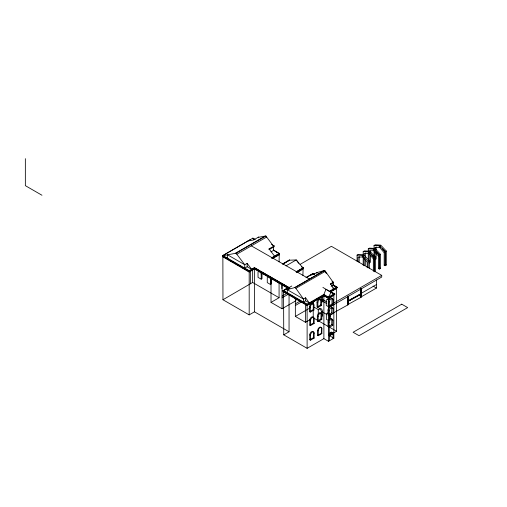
<?xml version="1.0" encoding="UTF-8"?>
<svg xmlns="http://www.w3.org/2000/svg" width="507" height="507" viewBox="0 0 507 507"><rect width="100%" height="100%" fill="white"/><g stroke="black" fill="none" stroke-linecap="round" stroke-linejoin="round"><path stroke-width="0.76" d="M309.581 311.716L313.231 309.606L313.288 304.688A2.617 1.515 -60 0 0 311.431 303.617A2.617 1.515 -60 0 0 309.581 306.824L309.581 311.716L310.271 312.109L313.922 310.005L313.972 305.087A2.617 1.515 -60 0 0 312.122 304.016A2.617 1.515 -60 0 0 310.271 307.223L310.271 312.109M309.771 325.152L313.421 323.048L313.472 318.13A2.617 1.515 -60 0 0 311.621 317.059A2.617 1.515 -60 0 0 309.771 320.266L309.771 325.152L310.506 325.583L314.156 323.472L314.213 318.554A2.617 1.515 -60 0 0 312.363 317.49A2.617 1.515 -60 0 0 310.506 320.697L310.506 325.583M309.758 339.772L313.408 337.668L313.465 332.75A2.617 1.515 -60 0 0 311.609 331.679A2.617 1.515 -60 0 0 309.758 334.886L309.758 339.772L310.48 340.191L314.131 338.08L314.188 333.169A2.617 1.515 -60 0 0 312.331 332.098A2.617 1.515 -60 0 0 310.48 335.304L310.48 340.191M317.642 306.722L320.684 304.967L320.741 300.049A2.617 1.515 -60 0 0 318.884 298.978A2.617 1.515 -60 0 0 317.033 302.185L317.033 307.071L317.864 307.553L321.514 305.442L321.565 300.524A2.617 1.515 -60 0 0 319.714 299.46A2.617 1.515 -60 0 0 317.864 302.666L317.864 307.553M317.331 321.013L320.982 318.909L321.032 313.991A2.617 1.515 -60 0 0 319.182 312.92A2.617 1.515 -60 0 0 317.331 316.127L317.331 321.013L318.162 321.495L321.812 319.385L321.863 314.467A2.617 1.515 -60 0 0 320.012 313.396A2.617 1.515 -60 0 0 318.162 316.602L318.162 321.495M317.686 335.425L321.337 333.321L321.387 328.403A2.617 1.515 -60 0 0 319.537 327.332A2.617 1.515 -60 0 0 317.686 330.539L317.686 335.425L318.193 335.723L321.844 333.619L321.901 328.701A2.617 1.515 -60 0 0 320.044 327.63A2.617 1.515 -60 0 0 318.193 330.837L318.193 335.723M329.233 314.296L331.667 312.889L331.717 307.971A2.617 1.515 -60 0 0 329.867 306.9A2.617 1.515 -60 0 0 328.016 310.107L328.016 314.993L329.322 315.747L332.972 313.643L333.023 308.725A2.617 1.515 -60 0 0 331.172 307.654A2.617 1.515 -60 0 0 329.322 310.861L329.322 315.747M328.707 326.451L331.749 324.695L331.8 319.778A2.617 1.515 -60 0 0 329.949 318.707A2.617 1.515 -60 0 0 328.099 321.913L328.099 326.8L329.157 327.414L332.807 325.304L332.858 320.386A2.617 1.515 -60 0 0 331.008 319.315A2.617 1.515 -60 0 0 329.157 322.522L329.157 327.414M328.308 306.196L331.958 304.092L332.015 299.174A2.617 1.515 -60 0 0 330.158 298.103A2.617 1.515 -60 0 0 328.308 301.31L328.308 306.196L329.366 306.811L333.017 304.701L333.074 299.783A2.617 1.515 -60 0 0 331.217 298.712A2.617 1.515 -60 0 0 329.366 301.918L329.366 306.811M333.055 338.663L333.105 333.745L332.465 332.896A2.617 1.515 -60 0 0 330.672 332.345A2.617 1.515 -60 0 0 328.885 334.962L329.468 335.298L333.042 333.232A2.617 1.515 -60 0 0 331.255 332.681A2.617 1.515 -60 0 0 329.468 335.298L329.404 340.774M330.589 291.924L336.597 288.458L336.686 287.716M336.597 288.458L337.092 287.406L333.2 285.156L331.166 286.335M289.053 295.156L289.053 331.774L254.489 311.818L254.584 267.683L251.675 269.363L247.156 266.752L244.754 268.14L244.754 264.749L236.059 253.196L222.465 255.839L249.184 271.613L254.489 268.507M279.078 261.891L279.256 254.197M302.913 275.421L303.091 268.526L296.785 272.17M333.853 295.353L334.031 294.687L328.485 297.888L323.884 295.232L307.115 304.916L283.571 291.322L283.749 334.835L307.115 348.328L323.884 338.644L328.485 341.3L333.853 338.201L333.853 295.353L328.485 298.452L323.884 295.796L307.115 305.48L283.749 291.988M222.96 255.553L250.35 239.608M254.489 311.818L249.184 314.885L222.96 299.745L252.644 282.469L279.078 297.729L279.078 282.925M333.2 282.824L330.488 284.395L330.488 283.895L333.397 282.215L333.2 285.156M254.964 239.317L252.911 238.132L222.846 255.49L249.184 270.694L254.489 267.633L289.053 287.583L288.065 287.583L282.76 290.955L307.115 305.056L323.884 295.372M252.784 238.569L254.964 239.684M222.465 256.149L249.184 271.467L254.489 268.406L288.204 287.868M235.28 253.335L265.085 236.129M236.059 253.196L265.864 235.989L273.596 246.263M236.839 254.235L266.644 237.029M269.065 248.88L274.198 245.914L274.198 246.706L269.065 249.666L269.065 248.88L274.547 256.162M251.675 269.363L247.156 263.361L244.754 264.749L227.364 254.704L227.364 258.095M271.004 251.871L273.596 250.376L279.078 253.544L271.606 257.86M272.221 257.81L279.611 253.544L272.221 258.177M254.489 268.178L249.184 271.264L222.465 255.839M271.974 258.177L279.363 253.912L271.974 258.462M273.032 258.374L279.078 254.882M262.005 273.888L262.005 278.717L261.194 279.18L261.194 274.357L262.005 273.888A2.243 1.293 60 0 0 261.542 272.322M282.684 263.9L289.617 259.895L282.684 264.204M283.312 263.9L286.468 262.081M287.729 261.352L288.99 260.623M286.011 265.845L296.272 259.926L302.913 267.873L295.98 271.879M271.283 279.129L271.283 283.958L270.44 284.446L270.44 279.617L271.283 279.129A2.243 1.293 60 0 0 271.074 278.09M300.036 264.42L331.394 246.313L381.727 275.371L381.727 277.05L331.274 306.177L329.994 305.442M296.506 271.879L303.446 267.873L297.14 271.885M296.893 271.885L303.199 268.241L296.893 272.17M297.241 272.493L302.913 269.217M306.133 277.418L313.231 273.324L314.581 274.103M282.76 290.955L288.065 287.583M307.115 305.018L323.884 295.334L328.485 298.034L334.842 294.016L328.485 297.685L323.884 295.004L307.115 304.713L282.76 290.65L283.749 290.65L291.791 286.005M306.114 277.735L313.231 273.628L314.549 274.388M317.471 273.02L316.723 272.589L313.795 274.281L310.499 275.206M294.624 287.602L324.125 270.573M287.279 292.691L287.26 289.668L295.239 287.431L324.74 270.396L333.2 282.329L332.199 281.753M271.017 278.235L271.017 302.381L279.078 297.729M282.05 296.158L287.095 293.249M295.873 288.325L325.374 271.296M282.05 297.843L288.071 294.364M357.074 255.122L358.272 254.425L363.494 254.748L362.296 255.439L357.074 255.122L357.074 261.2M363.196 251.58L364.394 250.883L369.616 251.199L368.418 251.897L363.196 251.58L363.196 254.615M368.278 248.817L369.476 248.126L374.698 248.443L373.501 249.133L368.278 248.817L368.278 251.098M374.046 245.489L375.25 244.792L380.472 245.109L379.274 245.806L374.046 245.489L374.046 248.525M367.214 267.804L367.214 262.341L362.632 257.024L362.632 255.522L363.83 254.831L369.311 260.668L369.311 268.444M368.754 253.475L368.754 251.979L369.952 251.288L375.433 257.125L375.433 271.112L374.534 270.592L374.534 258.101L369.952 252.784L368.754 253.475L373.336 258.798L373.336 271.289M373.836 249.222L375.034 248.531L380.516 254.368L380.516 268.355L379.312 269.052L378.418 268.533L378.418 256.041L373.836 250.718L373.836 249.222L379.312 255.059L379.312 269.052M379.604 245.889L380.808 245.198L386.283 251.035L386.283 265.028L385.086 265.719L384.186 265.199L384.186 252.708L379.604 247.391L379.604 245.889L385.086 251.726L385.086 265.719M374.946 249.045L374.946 247.524L379.274 247.321L380.472 246.63M373.836 250.718L375.034 250.027L379.616 255.344L379.616 267.835L378.418 268.533M379.604 247.391L380.808 246.694M271.017 302.381L282.05 308.757L296.101 300.645M368.114 267.582L368.114 261.358L369.311 260.668M374.236 271.809L374.236 257.816L375.433 257.125M379.312 255.059L380.516 254.368M385.086 251.726L386.283 251.035M295.239 287.431L303.459 299.022L303.459 302.052L305.613 300.809L309.245 302.907L305.613 297.78L303.459 299.022L287.26 289.668L289.972 288.103L286.442 289.091L287.621 289.77M295.347 303.839L300.391 300.924M373.336 258.798L374.534 258.101M378.418 256.041L379.616 255.344M384.186 252.708L385.383 252.011L382.335 248.468M295.347 305.518L301.367 302.045M374.046 257.651L374.046 259.172L374.946 259.692L376.15 258.995L376.15 252.917M283.749 290.65L307.115 304.143L323.884 294.459L325.976 289.275L322.889 287.399M334.842 294.32L325.976 289.275L329.252 291.36L336.863 286.962L336.737 287.691M337.092 287.406L330.241 291.36L334.842 294.016L333.853 294.016L328.485 297.115L323.884 294.459L323.884 338.644M330.748 291.265L336.686 287.843M330.241 291.664L337.092 287.71M330.976 291.278L336.806 287.913M322.496 296.956L322.496 301.785L321.615 302.292L321.615 297.47L322.496 296.956A2.243 1.293 60 0 0 322.439 296.456M295.347 298.408L295.347 316.431L310.062 307.933M384.186 265.199L385.383 264.508L386.283 265.028M332.636 303.712L381.727 275.371M321.451 313.909L321.451 311.843L322.42 311.285A2.243 1.293 60 0 0 321.039 308.668A2.243 1.293 60 0 0 319.302 309.01M283.749 334.835L289.053 331.774M295.347 316.431L305.487 322.287L310.005 319.676M347.916 300.924L360.889 293.775L348.214 301.095L347.916 296.538M361.035 293.464L376.454 284.566M321.451 316.666L322.42 316.108L322.42 311.285M347.916 301.38L360.889 294.231L347.916 301.38L348.214 304.707L348.214 295.98M330.057 314.841L331.401 314.067M332.744 313.288L348.214 304.707M347.916 304.53L361.339 297.127L361.339 288.553M361.035 289.009L361.035 296.956L376.454 288.052L376.454 279.953M329.531 319.765L329.531 316.317L330.412 315.81A2.243 1.293 60 0 0 330.361 315.303M328.885 334.962L332.465 332.896M329.252 326.977L329.252 335.545L336.597 331.305L336.597 287.12M329.468 335.849L333.105 333.745M316.526 272.703L324.74 270.396L324.74 271.175L326.495 273.66M258.126 237.333L265.864 235.989M247.993 240.971L253.475 240.02L258.728 236.984L258.728 237.77M369.178 250.857L373.501 250.654L373.501 249.133M289.617 260.199L296.272 259.926L298.629 263.323M251.32 245.851L309.669 279.192M255.167 268.228L259.914 270.934M261.27 271.708L289.053 287.583M379.616 267.835L380.516 268.355M373.076 286.106L376.454 288.052M271.505 244.361L274.198 245.914M332.396 281.639L333.397 282.215M332.06 281.943L333.397 282.716M273.444 249.989L279.611 253.544M252.644 238.284L254.704 239.469M276.188 251.935L277.557 252.727M332.814 284.623L336.863 286.962M301.469 266.733L303.446 267.873M333.486 285.384L334.835 286.163M333.378 285.466L334.721 286.24M302.128 267.481L303.446 268.241M332.522 287.9L333.879 288.686L330.488 283.895M329.252 291.36L333.853 294.016L331.103 292.235L328.485 297.115L328.485 341.3M332.015 299.174L333.074 299.783M328.308 301.31L329.366 301.918M331.958 304.092L333.017 304.701M322.002 299.149L326.641 301.823M320.741 300.049L321.565 300.524M322.059 300.86L326.717 303.547M331.717 307.971L333.023 308.725M329.449 307.261L326.274 305.429L326.274 300.6A2.243 1.293 60 0 1 328.656 300.391M317.033 302.185L317.864 302.666M320.684 304.967L321.514 305.442M328.016 310.107L329.322 310.861M254.489 268.203L288.629 287.894M331.667 312.889L332.972 313.643M254.489 268.545L287.951 287.862M287.697 288.141L254.489 268.97L249.184 272.037L222.846 256.827M313.288 304.688L313.972 305.087M313.402 306.773L318.732 309.853M322.059 311.773L326.717 314.46M309.581 306.824L310.271 307.223M331.8 319.778L332.858 320.386M261.194 279.18L258.025 277.348L258.025 272.525A2.243 1.293 60 0 1 259.609 271.606A2.243 1.293 60 0 1 261.194 274.357M270.44 284.446L267.265 282.614L267.265 277.785A2.243 1.293 60 0 1 268.849 276.873M321.032 313.991L321.863 314.467M313.231 309.606L313.922 310.005M328.897 320.779L326.356 319.315L326.356 314.486A2.243 1.293 60 0 1 328.352 313.871M328.099 321.913L329.157 322.522M317.331 316.127L318.162 316.602M331.749 324.695L332.807 325.304M320.982 318.909L321.812 319.385M313.896 318.2L336.597 331.305M313.472 318.13L314.213 318.554M309.771 320.266L310.506 320.697M313.421 323.048L314.156 323.472M321.387 328.403L321.901 328.701M329.252 335.545L333.853 338.201M317.686 330.539L318.193 330.837M321.337 333.321L321.844 333.619M313.465 332.75L314.188 333.169M309.758 334.886L310.48 335.304M313.408 337.668L314.131 338.08M41.973 195.252L25.35 185.651L25.35 158.672M368.754 251.979L374.236 257.816M362.632 255.522L368.114 261.358M222.871 256.282L222.96 299.745M385.383 252.011L385.383 264.508M379.274 245.806L379.274 247.321M376.15 246.833L376.15 249.875M374.946 252.087L374.946 259.692M374.046 250.807L374.046 256.13M370.376 250.927L370.376 252.448M370.376 255.484L370.376 262.328L369.178 263.025L369.178 253.139M368.418 251.897L368.418 253.411L364.096 253.614L364.096 255.896M368.278 253.38L368.278 259.464M365.293 252.923L365.293 257.486M365.293 259.768L365.293 265.085L364.096 265.782L364.096 258.177M363.196 256.897L363.196 265.262M362.296 255.439L362.296 256.954L357.974 257.157L357.974 261.72M360.889 288.667L360.889 297.387M360.591 288.489L360.591 293.604M360.591 294.06L360.591 297.216M359.171 256.466L359.171 262.55M347.808 296.367L347.808 304.935M347.51 296.189L347.51 304.764M334.278 294.32L334.278 294.687M330.488 305.284L330.488 306.659M330.412 315.81L330.412 318.567M329.252 298.148L329.252 299.707M329.252 305.943L329.252 308.275M329.252 315.291L329.252 319.961M328.713 306.26L328.713 309.378M318.44 298.224L318.44 299.713M318.276 314.087L318.276 310.011A2.243 1.293 60 0 1 319.86 309.093A2.243 1.293 60 0 1 321.451 311.843M316.723 272.589L316.723 273.089M313.231 273.324L313.231 273.691M313.231 301.456L313.231 304.568M313.231 310.024L313.231 317.813M312.737 301.716L312.737 304.054M307.115 304.143L307.115 348.328M305.613 297.78L305.613 300.809M305.487 304.365L305.487 322.287M283.324 290.955L283.324 291.322M282.05 284.522L282.05 308.757M281.911 283.92L281.911 288.597M273.596 247.048L273.596 250.376M252.911 238.132L252.911 238.493M252.644 270.003L252.644 282.469M250.35 271.327L250.35 283.793M249.184 270.694L249.184 314.885M247.156 263.361L247.156 266.752M327.528 299.206A2.243 1.293 60 0 1 329.309 299.384M327.294 313.535A2.243 1.293 60 0 1 328.416 312.889M329.316 315.278A2.243 1.293 60 0 1 329.531 316.317M321.558 296.963A2.243 1.293 60 0 1 321.615 297.47M269.261 277.171A2.243 1.293 60 0 1 270.44 279.617M401.747 304.181L353.113 332.262L359.038 335.685L407.672 307.603L401.747 304.181"/></g></svg>
